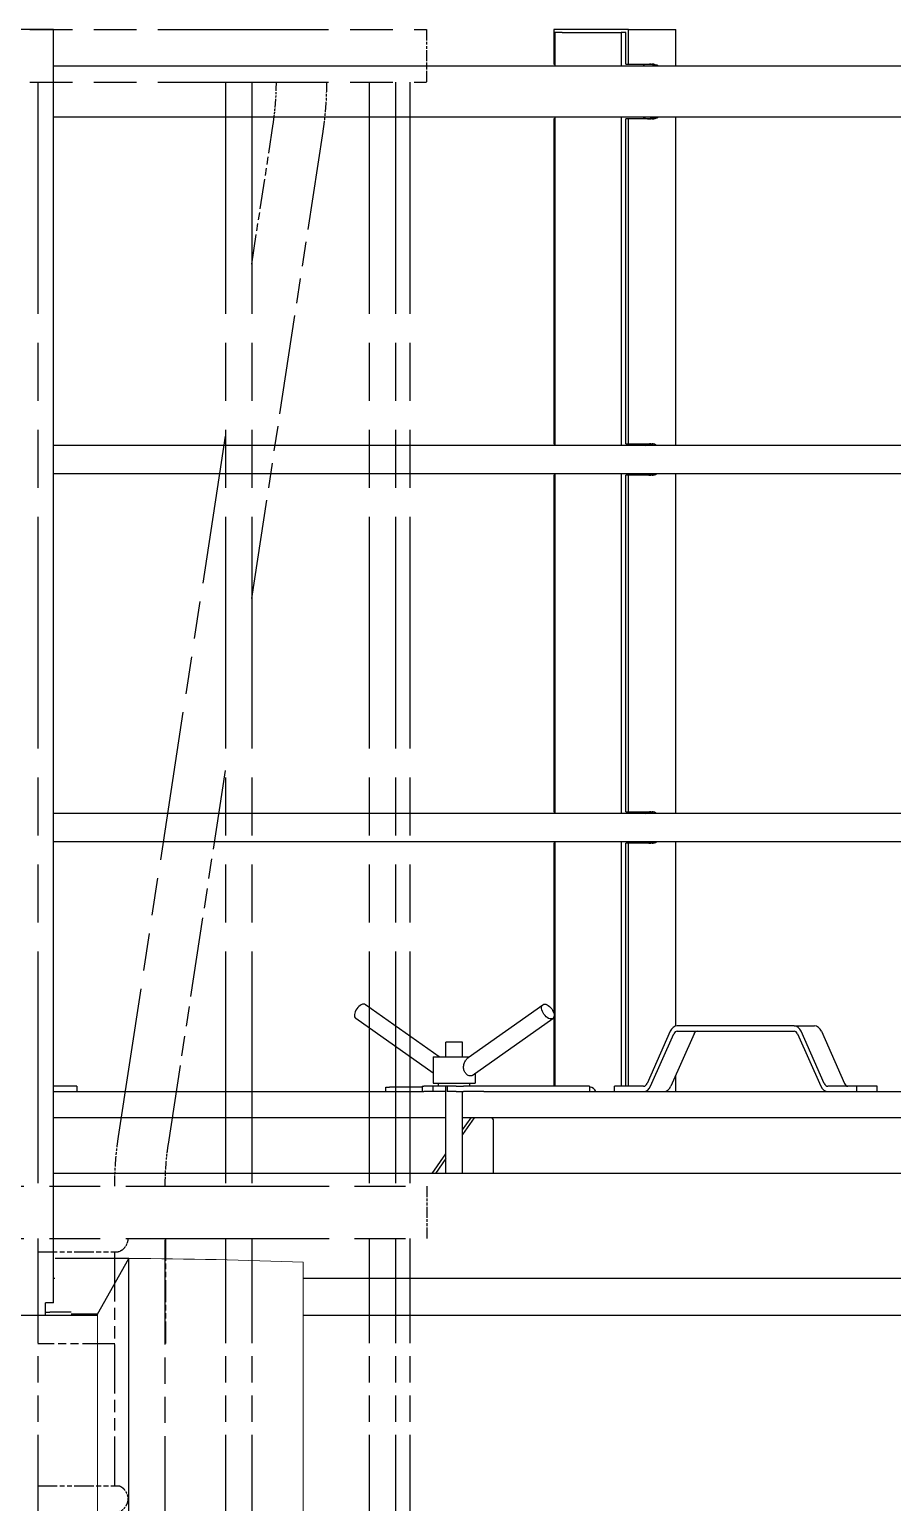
# Model space of a CAD drawing. Header units: millimetres. Extents: x 0 to 100323, y 0 to 59400.
# Drawn here: x 19662 to 20483, y 50923 to 52324 of the extents above; entities that cross this region are included whole.
import ezdxf

# ---------------------------------------------------------------- set-up
doc = ezdxf.new("R2010")
doc.units = ezdxf.units.MM
doc.header["$LTSCALE"] = 100
doc.linetypes.add('DOUBLE_DASH_CHAIN', pattern=[1.2403, 0.6614, -0.0827, 0.1654, -0.0827, 0.1654, -0.0827])
doc.layers.add('P_Cable Ducts (CD)', color=30, linetype='Continuous', lineweight=18, true_color=0xff7f00)
doc.layers.add('Reference', color=7, linetype='DOUBLE_DASH_CHAIN', lineweight=25)
doc.layers.add('Visible', color=7, linetype='Continuous', lineweight=25)

msp = doc.modelspace()

# ---------------------------------------------------------------- linework, layer by layer
at = {"layer": 'P_Cable Ducts (CD)'}
for p, q in [((19922.2, 45840.5), (19922.2, 51151.2)), ((19726.8, 45640.5), (19726.8, 51101.6))]:
    msp.add_line(p, q, dxfattribs=at)
msp.add_ellipse((15252.6, 42951.7), major_axis=(-7209.7, -7209.7), ratio=0.542718, start_param=3.60955, end_param=3.633932, dxfattribs=at)
at = {"layer": 'Reference', "ltscale": 2.453681}
for p, q in [((19479.9, 52323.5), (20039.6, 52323.5)), ((19479.9, 52273.5), (20039.6, 52273.5))]:
    msp.add_line(p, q, dxfattribs=at)
at = {"layer": 'Reference', "ltscale": 0.158612}
for p, q in [((20039.6, 52323.5), (20039.6, 52273.5)), ((20039.7, 51223.5), (20039.7, 51173.5))]:
    msp.add_line(p, q, dxfattribs=at)
at = {"layer": 'Reference', "ltscale": 3.33285}
for p, q in [((19670, 52273.5), (19670, 51223.5)), ((19848.4, 52273.5), (19848.4, 51223.5)), ((19873.4, 52273.5), (19873.4, 51223.5)), ((19985.1, 52273.5), (19985.1, 51223.5)), ((20010.1, 52273.5), (20010.1, 51223.5)), ((20023.6, 52273.5), (20023.6, 51223.5))]:
    msp.add_line(p, q, dxfattribs=at)
at = {"layer": 'Reference', "ltscale": 0.430111}
msp.add_line((19873.4, 52100.3), (19893.8, 52233.7), dxfattribs=at)
at = {"layer": 'Reference', "ltscale": 1.431666}
msp.add_line((19873.4, 51782.3), (19941.2, 52226.5), dxfattribs=at)
at = {"layer": 'Reference', "ltscale": 2.146513}
msp.add_line((19746.7, 51270.6), (19848.4, 51936.6), dxfattribs=at)
at = {"layer": 'Reference', "ltscale": 1.144959}
msp.add_line((19794.1, 51263.3), (19848.4, 51618.6), dxfattribs=at)
at = {"layer": 'Reference', "ltscale": 2.925437}
for p, q in [((19390.7, 51223.5), (20039.7, 51223.5)), ((19390.7, 51173.5), (20039.7, 51173.5))]:
    msp.add_line(p, q, dxfattribs=at)
at = {"layer": 'Reference', "ltscale": 1.503695}
for p, q in [((19670, 51173.5), (19670, 50699.8)), ((19791.1, 50699.8), (19791.1, 51173.5)), ((19848.4, 51173.5), (19848.4, 50699.8)), ((19873.4, 51173.5), (19873.4, 50699.8)), ((19985.1, 51173.5), (19985.1, 50699.8)), ((20010.1, 51173.5), (20010.1, 50699.8)), ((20023.6, 51173.5), (20023.6, 50699.8))]:
    msp.add_line(p, q, dxfattribs=at)
at = {"layer": 'Reference', "ltscale": 0.317324}
msp.add_line((19791.4, 51173.5), (19791.4, 51073.5), dxfattribs=at)
at = {"layer": 'Reference', "ltscale": 0.279552}
for p, q in [((19670, 51161), (19746.3, 51161)), ((19670, 50938.5), (19746.3, 50938.5))]:
    msp.add_line(p, q, dxfattribs=at)
at = {"layer": 'Reference', "ltscale": 0.706168}
msp.add_line((19743.1, 50938.5), (19743.1, 51161), dxfattribs=at)
at = {"layer": 'Reference', "ltscale": 0.463858}
msp.add_line((19743.1, 51073.5), (19670, 51073.5), dxfattribs=at)
at = {"layer": 'Reference', "ltscale": 0.0008116}
msp.add_line((19791.4, 51073.5), (19791.1, 51073.5), dxfattribs=at)
at = {"layer": 'Reference', "ltscale": 0.126874}
for points, knots in [([(19893.8, 52233.7), (19894.2, 52236.4), (19894.5, 52239), (19895.2, 52244.3), (19895.4, 52246.9), (19895.9, 52252.2), (19896.1, 52254.9), (19896.5, 52260.2), (19896.6, 52262.9), (19896.7, 52268.2), (19896.8, 52270.9), (19896.8, 52273.5)], [6.1086524, 6.1086524, 6.1086524, 6.1086524, 6.143559, 6.143559, 6.1784656, 6.1784656, 6.2133721, 6.2133721, 6.2482787, 6.2482787, 6.2831853, 6.2831853, 6.2831853, 6.2831853]), ([(19791.1, 51223.5), (19791.1, 51226.2), (19791.2, 51228.9), (19791.3, 51234.2), (19791.4, 51236.9), (19791.8, 51242.2), (19792, 51244.8), (19792.4, 51250.1), (19792.7, 51252.8), (19793.4, 51258.1), (19793.7, 51260.7), (19794.1, 51263.3)], [3.1415927, 3.1415927, 3.1415927, 3.1415927, 3.1764992, 3.1764992, 3.2114058, 3.2114058, 3.2463124, 3.2463124, 3.281219, 3.281219, 3.3161256, 3.3161256, 3.3161256, 3.3161256])]:
    msp.add_open_spline(points, degree=3, knots=knots, dxfattribs=at)
at = {"layer": 'Reference', "ltscale": 0.149933}
for points, knots in [([(19941.2, 52226.5), (19941.7, 52229.6), (19942.1, 52232.7), (19942.9, 52239), (19943.2, 52242.1), (19943.8, 52248.4), (19944, 52251.5), (19944.4, 52257.8), (19944.5, 52260.9), (19944.7, 52267.2), (19944.8, 52270.4), (19944.8, 52273.5)], [6.1086524, 6.1086524, 6.1086524, 6.1086524, 6.143559, 6.143559, 6.1784656, 6.1784656, 6.2133721, 6.2133721, 6.2482787, 6.2482787, 6.2831853, 6.2831853, 6.2831853, 6.2831853]), ([(19743.1, 51223.5), (19743.1, 51226.7), (19743.2, 51229.8), (19743.4, 51236.1), (19743.5, 51239.3), (19743.9, 51245.6), (19744.1, 51248.7), (19744.7, 51255), (19745, 51258.1), (19745.8, 51264.3), (19746.2, 51267.5), (19746.7, 51270.6)], [3.1415927, 3.1415927, 3.1415927, 3.1415927, 3.1764992, 3.1764992, 3.2114058, 3.2114058, 3.2463124, 3.2463124, 3.281219, 3.281219, 3.3161256, 3.3161256, 3.3161256, 3.3161256])]:
    msp.add_open_spline(points, degree=3, knots=knots, dxfattribs=at)
at = {"layer": 'Reference', "ltscale": 0.063434}
msp.add_open_spline([(19755.6, 51173.5), (19755.6, 51172.7), (19755.5, 51171.9), (19755.2, 51170.3), (19755, 51169.5), (19754, 51167.2), (19753.1, 51165.8), (19751.3, 51163.6), (19750.2, 51162.6), (19748.6, 51161.7), (19748.1, 51161.4), (19747.2, 51161.1), (19746.7, 51161), (19746.3, 51161)], degree=3, knots=[3.85157, 3.85157, 3.85157, 3.85157, 4.092689, 4.092689, 4.333809, 4.333809, 4.816048, 4.816048, 5.296701, 5.296701, 5.537028, 5.537028, 5.777354, 5.777354, 5.777354, 5.777354], dxfattribs=at)
at = {"layer": 'Reference', "ltscale": 0.126968}
msp.add_open_spline([(19746.3, 50938.5), (19746.7, 50938.5), (19747.2, 50938.5), (19748.1, 50938.1), (19748.6, 50937.9), (19750.2, 50936.9), (19751.3, 50936), (19753.1, 50933.8), (19754, 50932.4), (19755, 50930.1), (19755.2, 50929.3), (19755.5, 50927.7), (19755.6, 50926.8), (19755.6, 50925.2), (19755.5, 50924.4), (19755.2, 50922.8), (19755, 50922), (19754, 50919.7), (19753.1, 50918.3), (19751.3, 50916.1), (19750.2, 50915.1), (19748.6, 50914.2), (19748.1, 50913.9), (19747.2, 50913.6), (19746.7, 50913.5), (19746.3, 50913.5)], degree=3, knots=[1.925785, 1.925785, 1.925785, 1.925785, 2.166111, 2.166111, 2.406438, 2.406438, 2.887091, 2.887091, 3.36933, 3.36933, 3.61045, 3.61045, 3.85157, 3.85157, 4.092689, 4.092689, 4.333809, 4.333809, 4.816048, 4.816048, 5.296701, 5.296701, 5.537028, 5.537028, 5.777354, 5.777354, 5.777354, 5.777354], dxfattribs=at)
at = {"layer": 'Visible'}
for p, q in [((19685, 52323.5), (19609.3, 52323.5)), ((19685, 51112.5), (19685, 52323.5)), ((20231.6, 52323.5), (20160.6, 52323.5)), ((20160.6, 52323.5), (20160.6, 52290.5)), ((20161.5, 52320.5), (20161.5, 52288.7)), ((20168.6, 52320.5), (20161.5, 52320.5)), ((20168.6, 52320.5), (20217.5, 52320.5)), ((20217.5, 52320.5), (20224.6, 52320.5)), ((20227.7, 52320.5), (20224.6, 52320.5)), ((20224.6, 52320.5), (20224.6, 52288.7)), ((20229.2, 52320.5), (20227.7, 52320.5)), ((20229.2, 52290.5), (20229.2, 52320.5)), ((20231.6, 52323.5), (20276.5, 52323.5)), ((20231.6, 52290.5), (20231.6, 52323.5)), ((20276.5, 52288.7), (20276.5, 52323.5)), ((21049.1, 52288.7), (19685, 52288.7)), ((20160.6, 52290.5), (20161.5, 52290.5)), ((20229.2, 52290.5), (20231.6, 52290.5)), ((20231.6, 52290.5), (20254.1, 52290.5)), ((20245.1, 52288.7), (20247.1, 52290.5)), ((19685, 52240.4), (21049.1, 52240.4)), ((20160.6, 52238.5), (20160.6, 51929.5)), ((20161.5, 52238.5), (20160.6, 52238.5)), ((20161.5, 52240.4), (20161.5, 51928)), ((20224.6, 52240.4), (20224.6, 51928)), ((20231.6, 52238.5), (20229.2, 52238.5)), ((20229.2, 51929.5), (20229.2, 52238.5)), ((20231.6, 51929.5), (20231.6, 52238.5)), ((20254.1, 52238.5), (20231.6, 52238.5)), ((20276.5, 51928), (20276.5, 52240.4)), ((21046.9, 51928), (19685, 51928)), ((20160.6, 51929.5), (20161.5, 51929.5)), ((20229.2, 51929.5), (20231.6, 51929.5)), ((20231.6, 51929.5), (20254.1, 51929.5)), ((20247.2, 51928), (20248.9, 51929.5)), ((19685, 51901.1), (21046.9, 51901.1)), ((20160.6, 51899.5), (20160.6, 51579.5)), ((20161.5, 51899.5), (20160.6, 51899.5)), ((20161.5, 51901.1), (20161.5, 51578)), ((20224.6, 51901.1), (20224.6, 51578)), ((20231.6, 51899.5), (20229.2, 51899.5)), ((20229.2, 51579.5), (20229.2, 51899.5)), ((20231.6, 51579.5), (20231.6, 51899.5)), ((20254.1, 51899.5), (20231.6, 51899.5)), ((20276.5, 51578), (20276.5, 51901.1)), ((21046.9, 51578), (19685, 51578)), ((20160.6, 51579.5), (20161.5, 51579.5)), ((20229.2, 51579.5), (20231.6, 51579.5)), ((20231.6, 51579.5), (20254.1, 51579.5)), ((20247.2, 51578), (20248.9, 51579.5)), ((19685, 51551.1), (21046.9, 51551.1)), ((20160.6, 51549.5), (20160.6, 51387.8)), ((20161.5, 51549.5), (20160.6, 51549.5)), ((20161.5, 51551.1), (20161.5, 51318.5)), ((20224.6, 51551.1), (20224.6, 51318.5)), ((20231.6, 51549.5), (20229.2, 51549.5)), ((20229.2, 51318.5), (20229.2, 51549.5)), ((20254.1, 51549.5), (20231.6, 51549.5)), ((20231.6, 51318.5), (20231.6, 51549.5)), ((20276.5, 51375.6), (20276.5, 51551.1)), ((20051.5, 51346.5), (19981.5, 51396)), ((20079.2, 51345.7), (20150.3, 51396)), ((20045.9, 51330.8), (19972.3, 51383)), ((20083, 51328.8), (20159.6, 51383)), ((20160.6, 51384.5), (20160.6, 51318.5)), ((20389.1, 51375.8), (20277.9, 51375.8)), ((20389.1, 51375.8), (20408.4, 51375.8)), ((20271.3, 51370.8), (20249.3, 51321)), ((20252.6, 51318.5), (20274.6, 51368.3)), ((20293.9, 51368.3), (20271.9, 51318.5)), ((20277.9, 51370.8), (20389.1, 51370.8)), ((20392.4, 51368.3), (20414.4, 51318.5)), ((20417.7, 51321), (20395.7, 51370.8)), ((20415, 51370.8), (20437, 51321)), ((20073.9, 51360.5), (20057.9, 51360.5)), ((20057.9, 51346.5), (20057.9, 51360.5)), ((20073.9, 51346.5), (20073.9, 51360.5)), ((20045.9, 51346.5), (20080.4, 51346.5)), ((20045.9, 51346.5), (20045.9, 51321.5)), ((20045.9, 51321.5), (20085.9, 51321.5)), ((20050.9, 51318.5), (20050.9, 51321.5)), ((20080.9, 51318.5), (20080.9, 51321.5)), ((20085.9, 51330.8), (20085.9, 51321.5)), ((20276.5, 51313.5), (20276.5, 51328.9)), ((19707.2, 51318.5), (19685, 51318.5)), ((19685, 51313.5), (20035.3, 51313.5)), ((19707.2, 51318.5), (19707.2, 51313.5)), ((20000.8, 51317.5), (20004.4, 51317.5)), ((20000.8, 51313.5), (20000.8, 51317.5)), ((20035.3, 51317.5), (20004.4, 51317.5)), ((20035.3, 51318.5), (20037.1, 51318.5)), ((20035.3, 51318.5), (20035.3, 51313.5)), ((20035.3, 51313.5), (20037.1, 51313.5)), ((20045.5, 51318.5), (20037.1, 51318.5)), ((20045.5, 51313.5), (20037.1, 51313.5)), ((20045.5, 51318.5), (20045.5, 51313.5)), ((20051.3, 51318.5), (20045.5, 51318.5)), ((20057.9, 51313.5), (20045.5, 51313.5)), ((20059.3, 51318.5), (20051.3, 51318.5)), ((20057.9, 51235.5), (20057.9, 51318.5)), ((20059.3, 51318.5), (20059.3, 51313.5)), ((20067.8, 51318.5), (20059.3, 51318.5)), ((20067.8, 51313.5), (20059.3, 51313.5)), ((20067.8, 51318.5), (20074.8, 51318.5)), ((20067.8, 51313.5), (20074.8, 51313.5)), ((20073.9, 51235.5), (20073.9, 51313.5)), ((20194.4, 51318.5), (20074.8, 51318.5)), ((20094.1, 51313.5), (20074.8, 51313.5)), ((20094.1, 51313.5), (20568.3, 51313.5)), ((20194.4, 51318.5), (20194.4, 51313.5)), ((20194.4, 51317.5), (20195.2, 51317.5)), ((20246, 51318.5), (20218.2, 51318.5)), ((20218.2, 51313.5), (20218.2, 51318.5)), ((20448.8, 51318.5), (20421.1, 51318.5)), ((20448.8, 51313.5), (20448.8, 51318.5)), ((20468.1, 51318.5), (20448.8, 51318.5)), ((20468.1, 51313.5), (20468.1, 51318.5)), ((20057.9, 51288.5), (19685, 51288.5)), ((20565.1, 51288.5), (20073.9, 51288.5)), ((20085, 51288.5), (20073.9, 51272.7)), ((20073.9, 51277.1), (20081.9, 51288.5)), ((20103.4, 51286.5), (20102.1, 51288.5)), ((20103.4, 51235.5), (20103.4, 51286.5)), ((20044.9, 51235.5), (20057.9, 51254.2)), ((20057.9, 51249.8), (20048, 51235.5)), ((21042.5, 51235.5), (19685, 51235.5)), ((19756.4, 51154.6), (19686.4, 51154.6)), ((19726.8, 51101.6), (19756.4, 51154.6)), ((19756.4, 45640.5), (19756.4, 51154.6)), ((19686.1, 51135.5), (19685, 51135.5)), ((21041.7, 51135.5), (19922.2, 51135.5)), ((19685, 51112.5), (19677.4, 51112.5)), ((19677.4, 51100.5), (19677.4, 51112.5)), ((19726.8, 51100.5), (19334.6, 51100.5)), ((19677.4, 51103.5), (19681.5, 51103.5)), ((19701.7, 51103.5), (19681.5, 51103.5)), ((19726.8, 51101.6), (19701.6, 51101.6)), ((19715.9, 51101.5), (19715.9, 51100.5)), ((21490.7, 51100.5), (19922.2, 51100.5))]:
    msp.add_line(p, q, dxfattribs=at)
for centre, major_axis, ratio, start_param, end_param in [((20251.7, 52264.5), (0, 26), 0.614977, 5.903675, 6.283185), ((20254.1, 52264.5), (0, 26), 0.614977, 5.903675, 6.283185), ((20251.3, 52264.5), (0, -26), 0.614977, 5.903675, 6.662696), ((20249, 52264.5), (0, -26), 0.614977, 0.074043, 0.37951), ((20251.7, 52264.5), (0, -26), 0.614977, 0, 0.37951), ((20254.1, 52264.5), (0, -26), 0.614977, 0, 0.37951), ((20251.7, 51914.5), (0, 15), 0.614977, 5.824571, 6.283185), ((20254.1, 51914.5), (0, 15), 0.614977, 5.824571, 6.283185), ((20251.3, 51914.5), (0, -15), 0.614977, 5.824571, 6.7418), ((20249, 51914.5), (0, -15), 0.614977, 0.128577, 0.458615), ((20251.7, 51914.5), (0, -15), 0.614977, 0, 0.458615), ((20254.1, 51914.5), (0, -15), 0.614977, 0, 0.458615), ((20251.7, 51564.5), (0, 15), 0.614977, 5.824571, 6.283185), ((20254.1, 51564.5), (0, 15), 0.614977, 5.824571, 6.283185), ((20251.3, 51564.5), (0, -15), 0.614977, 5.824571, 6.7418), ((20249, 51564.5), (0, -15), 0.614977, 0.128577, 0.458615), ((20251.7, 51564.5), (0, -15), 0.614977, 0, 0.458615), ((20254.1, 51564.5), (0, -15), 0.614977, 0, 0.458615), ((19976.9, 51389.5), (-4.62, -6.53), 0.565059, 3.141593, 6.283185), ((20277.9, 51365.8), (0, 10), 0.766044, 0, 1.047198), ((20389.1, 51365.8), (0, 10), 0.766044, 5.235988, 6.283185), ((20408.4, 51365.8), (0, 10), 0.766044, 5.235988, 6.283185), ((20277.9, 51365.8), (0, 5), 0.766044, 0, 1.047198), ((20297.2, 51365.8), (0, 5), 0.766044, 0, 1.047198), ((20389.1, 51365.8), (0, 5), 0.766044, 5.235988, 6.283185), ((20246, 51323.5), (0, -5), 0.766044, 0, 1.047198), ((20421.1, 51323.5), (0, -5), 0.766044, 5.235988, 6.283185), ((20440.3, 51323.5), (0, -5), 0.766044, 5.235988, 6.283185), ((20195.2, 51309.5), (0, 8), 0.766044, 5.235988, 6.283185), ((20246, 51323.5), (0, -10), 0.766044, 0, 1.047198), ((20265.3, 51323.5), (0, -10), 0.766044, 0, 1.047198), ((20421.1, 51323.5), (0, -10), 0.766044, 5.235988, 6.283185)]:
    msp.add_ellipse(centre, major_axis=major_axis, ratio=ratio, start_param=start_param, end_param=end_param, dxfattribs=at)
msp.add_ellipse((20154.9, 51389.5), major_axis=(4.62, -6.53), ratio=0.565059, dxfattribs=at)
for points, knots in [([(20074.8, 51336.4), (20074.8, 51337.6), (20075, 51338.9), (20075.8, 51341.3), (20076.4, 51342.4), (20077.6, 51344.2), (20078.3, 51345), (20079.1, 51345.6), (20079.1, 51345.6), (20079.2, 51345.7)], [0, 0, 0, 0, 0.356584, 0.356584, 0.713168, 0.713168, 1.040393, 1.040393, 1.062954, 1.062954, 1.062954, 1.062954]), ([(20083, 51328.8), (20082.5, 51328.4), (20081.9, 51328.2), (20080.6, 51328.2), (20079.9, 51328.4), (20078.4, 51329.2), (20077.6, 51329.8), (20076.4, 51331.2), (20075.8, 51332.1), (20075, 51334.2), (20074.8, 51335.4), (20074.8, 51336.4)], [3.687691, 3.687691, 3.687691, 3.687691, 3.980005, 3.980005, 4.280438, 4.280438, 4.580872, 4.580872, 4.902823, 4.902823, 5.224774, 5.224774, 5.224774, 5.224774]), ([(19715.9, 51101), (19717.4, 51101), (19718.8, 51101), (19722.5, 51100.9), (19724.6, 51100.9), (19726.8, 51100.9)], [49.638485, 49.638485, 49.638485, 49.638485, 50.117676, 50.117676, 50.835458, 50.835458, 50.835458, 50.835458])]:
    msp.add_open_spline(points, degree=3, knots=knots, dxfattribs=at)

doc.saveas('drawing.dxf')
